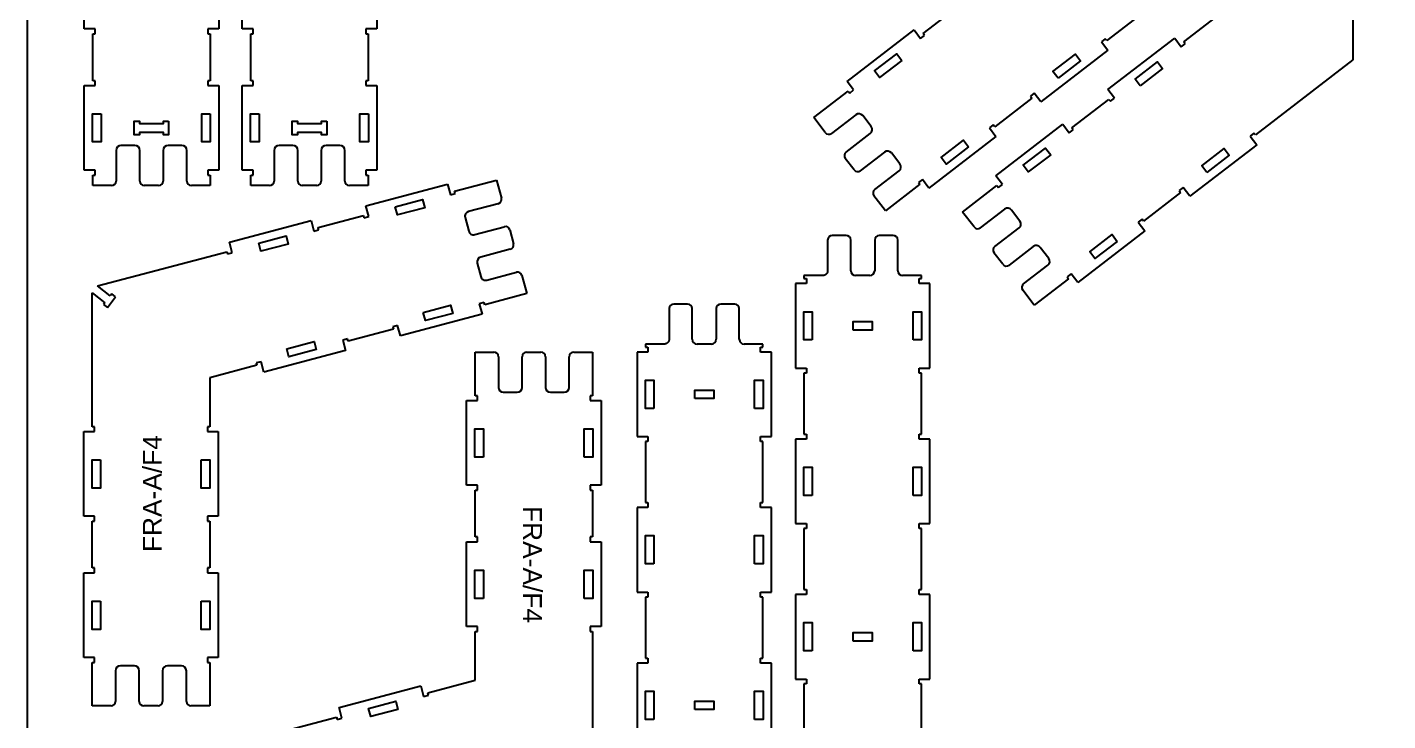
# Model space of a CAD drawing. Header units: millimetres. Extents: x -574 to 646, y -196 to 414.
# Drawn here: x -574.4 to -285.4, y 51.1 to 198.4 of the extents above; entities that cross this region are included whole.
import ezdxf

# ---------------------------------------------------------------- set-up
doc = ezdxf.new("R2010")
doc.units = ezdxf.units.MM
doc.header["$MEASUREMENT"] = 0
for name, color, linetype, true_color in [('0_SHEET_BIRCHPLY_2440X1220', 1, 'Continuous', 0xff0000), ('1_ANYTOOL_1MMDEEP_INSIDE', 2, 'Continuous', 0xffff00), ('3_ANYTOOL_CUTTHROUGH_INSID', 4, 'Continuous', 0x00ffff), ('6_ANYTOOL_CUTTHROUGH_OUTSI', 5, 'Continuous', 0x0000ff)]:
    doc.layers.add(name, color=color, linetype=linetype, true_color=true_color)

msp = doc.modelspace()

# ---------------------------------------------------------------- linework, layer by layer
at = {"layer": '0_SHEET_BIRCHPLY_2440X1220'}
msp.add_lwpolyline([(-574.38, 413.84), (-574.38, -196.16), (645.62, -196.16), (645.62, 413.84), (-574.38, 413.84)], dxfattribs=at)
at = {"layer": '3_ANYTOOL_CUTTHROUGH_INSID'}
for points in [[(-388.61, 191.35), (-393.37, 187.69), (-394.46, 189.12), (-389.71, 192.77), (-388.61, 191.35)], [(-355.44, 187.59), (-356.54, 189.02), (-351.78, 192.68), (-350.69, 191.25), (-355.44, 187.59)], [(-338, 185.94), (-339.1, 187.37), (-334.34, 191.03), (-333.25, 189.6), (-338, 185.94)], [(-558.7, 180.02), (-558.7, 174.02), (-560.5, 174.02), (-560.5, 180.02), (-558.7, 180.02)], [(-535.5, 180.02), (-535.5, 174.02), (-537.3, 174.02), (-537.3, 180.02), (-535.5, 180.02)], [(-525.13, 180.02), (-525.13, 174.02), (-526.93, 174.02), (-526.93, 180.02), (-525.13, 180.02)], [(-501.93, 180.02), (-501.93, 174.02), (-503.73, 174.02), (-503.73, 180.02), (-501.93, 180.02)], [(-544.35, 178.47), (-544.35, 175.57), (-545.45, 175.57), (-545.45, 176.07), (-550.55, 176.07), (-550.55, 175.57), (-551.65, 175.57), (-551.65, 178.47), (-550.55, 178.47), (-550.55, 177.97), (-545.45, 177.97), (-545.45, 178.47), (-544.35, 178.47)], [(-510.78, 178.47), (-510.78, 175.57), (-511.88, 175.57), (-511.88, 176.07), (-516.98, 176.07), (-516.98, 175.57), (-518.08, 175.57), (-518.08, 178.47), (-516.98, 178.47), (-516.98, 177.97), (-511.88, 177.97), (-511.88, 178.47), (-510.78, 178.47)], [(-374.47, 172.96), (-379.22, 169.3), (-380.32, 170.73), (-375.56, 174.39), (-374.47, 172.96)], [(-357.02, 171.31), (-361.78, 167.65), (-362.88, 169.08), (-358.12, 172.74), (-357.02, 171.31)], [(-323.86, 167.55), (-324.95, 168.98), (-320.2, 172.64), (-319.1, 171.21), (-323.86, 167.55)], [(-496.22, 160.26), (-490.42, 161.79), (-489.96, 160.05), (-495.76, 158.52), (-496.22, 160.26)], [(-525.22, 152.56), (-519.42, 154.1), (-518.95, 152.36), (-524.75, 150.82), (-525.22, 152.56)], [(-342.88, 152.92), (-347.63, 149.26), (-348.73, 150.69), (-343.98, 154.35), (-342.88, 152.92)], [(-490.27, 137.83), (-484.47, 139.37), (-484.01, 137.63), (-489.81, 136.09), (-490.27, 137.83)], [(-407.65, 131.99), (-409.45, 131.99), (-409.45, 137.99), (-407.65, 137.99), (-407.65, 131.99)], [(-398.95, 134.09), (-398.95, 135.89), (-394.95, 135.89), (-394.95, 134.09), (-398.95, 134.09)], [(-386.25, 131.99), (-386.25, 137.99), (-384.45, 137.99), (-384.45, 131.99), (-386.25, 131.99)], [(-519.26, 130.14), (-513.47, 131.68), (-513, 129.94), (-518.8, 128.4), (-519.26, 130.14)], [(-441.3, 117.44), (-443.1, 117.44), (-443.1, 123.44), (-441.3, 123.44), (-441.3, 117.44)], [(-419.9, 117.44), (-419.9, 123.44), (-418.1, 123.44), (-418.1, 117.44), (-419.9, 117.44)], [(-432.6, 119.54), (-432.6, 121.34), (-428.6, 121.34), (-428.6, 119.54), (-432.6, 119.54)], [(-477.49, 107.13), (-479.29, 107.13), (-479.29, 113.13), (-477.49, 113.13), (-477.49, 107.13)], [(-456.09, 107.13), (-456.09, 113.13), (-454.29, 113.13), (-454.29, 107.13), (-456.09, 107.13)], [(-558.81, 106.55), (-558.81, 100.55), (-560.61, 100.55), (-560.61, 106.55), (-558.81, 106.55)], [(-537.41, 106.55), (-535.61, 106.55), (-535.61, 100.55), (-537.41, 100.55), (-537.41, 106.55)], [(-407.65, 98.98), (-409.45, 98.98), (-409.45, 104.98), (-407.65, 104.98), (-407.65, 98.98)], [(-386.25, 98.98), (-386.25, 104.98), (-384.45, 104.98), (-384.45, 98.98), (-386.25, 98.98)], [(-441.3, 84.44), (-443.1, 84.44), (-443.1, 90.44), (-441.3, 90.44), (-441.3, 84.44)], [(-419.9, 84.44), (-419.9, 90.44), (-418.1, 90.44), (-418.1, 84.44), (-419.9, 84.44)], [(-477.49, 77.13), (-479.29, 77.13), (-479.29, 83.13), (-477.49, 83.13), (-477.49, 77.13)], [(-456.09, 77.13), (-456.09, 83.13), (-454.29, 83.13), (-454.29, 77.13), (-456.09, 77.13)], [(-558.81, 76.55), (-558.81, 70.55), (-560.61, 70.55), (-560.61, 76.55), (-558.81, 76.55)], [(-537.41, 76.55), (-535.61, 76.55), (-535.61, 70.55), (-537.41, 70.55), (-537.41, 76.55)], [(-407.65, 65.97), (-409.45, 65.97), (-409.45, 71.97), (-407.65, 71.97), (-407.65, 65.97)], [(-398.95, 68.07), (-398.95, 69.87), (-394.95, 69.87), (-394.95, 68.07), (-398.95, 68.07)], [(-386.25, 65.97), (-386.25, 71.97), (-384.45, 71.97), (-384.45, 65.97), (-386.25, 65.97)], [(-495.64, 53.55), (-501.43, 52.01), (-501.9, 53.75), (-496.1, 55.29), (-495.64, 53.55)], [(-441.3, 51.43), (-443.1, 51.43), (-443.1, 57.43), (-441.3, 57.43), (-441.3, 51.43)], [(-432.6, 53.53), (-432.6, 55.33), (-428.6, 55.33), (-428.6, 53.53), (-432.6, 53.53)], [(-419.9, 51.43), (-419.9, 57.43), (-418.1, 57.43), (-418.1, 51.43), (-419.9, 51.43)]]:
    msp.add_lwpolyline(points, dxfattribs=at)
at = {"layer": '6_ANYTOOL_CUTTHROUGH_OUTSI'}
for p, q in [((-292.85, 217.56), (-292.85, 191.44)), ((-562.27, 198.04), (-562.27, 215.99)), ((-533.72, 215.99), (-533.72, 198.04)), ((-528.71, 198.04), (-528.71, 215.99)), ((-500.16, 215.99), (-500.16, 198.04)), ((-324.43, 211.48), (-345.13, 195.55)), ((-384.13, 197.04), (-376.24, 203.1)), ((-328.76, 195.29), (-319.25, 202.6)), ((-559.97, 198.04), (-562.27, 198.04)), ((-560.47, 187.04), (-560.47, 196.99)), ((-560.47, 196.99), (-559.97, 196.99)), ((-559.97, 196.99), (-559.97, 198.04)), ((-533.72, 198.04), (-536.02, 198.04)), ((-536.02, 198.04), (-536.02, 196.99)), ((-536.02, 196.99), (-535.52, 196.99)), ((-535.52, 196.99), (-535.52, 187.04)), ((-526.41, 198.04), (-528.71, 198.04)), ((-526.91, 187.04), (-526.91, 196.99)), ((-526.91, 196.99), (-526.41, 196.99)), ((-526.41, 196.99), (-526.41, 198.04)), ((-500.16, 198.04), (-502.46, 198.04)), ((-502.46, 198.04), (-502.46, 196.99)), ((-502.46, 196.99), (-501.96, 196.99)), ((-501.96, 196.99), (-501.96, 187.04)), ((-400.28, 186.88), (-386.05, 197.82)), ((-386.05, 197.82), (-384.65, 196)), ((-384.65, 196), (-383.82, 196.64)), ((-383.82, 196.64), (-384.13, 197.04)), ((-345.44, 195.95), (-346.27, 195.31)), ((-346.27, 195.31), (-344.87, 193.49)), ((-345.13, 195.55), (-345.44, 195.95)), ((-344.92, 185.13), (-330.69, 196.08)), ((-330.69, 196.08), (-329.29, 194.25)), ((-329.29, 194.25), (-328.45, 194.89)), ((-328.45, 194.89), (-328.76, 195.29)), ((-344.87, 193.49), (-359.1, 182.54)), ((-292.85, 191.44), (-313.55, 175.51)), ((-562.27, 168.04), (-562.27, 185.99)), ((-562.27, 185.99), (-559.97, 185.99)), ((-559.97, 187.04), (-560.47, 187.04)), ((-559.97, 185.99), (-559.97, 187.04)), ((-535.52, 187.04), (-536.02, 187.04)), ((-536.02, 187.04), (-536.02, 185.99)), ((-536.02, 185.99), (-533.72, 185.99)), ((-533.72, 185.99), (-533.72, 168.04)), ((-528.71, 168.04), (-528.71, 185.99)), ((-528.71, 185.99), (-526.41, 185.99)), ((-526.41, 187.04), (-526.91, 187.04)), ((-526.41, 185.99), (-526.41, 187.04)), ((-501.96, 187.04), (-502.46, 187.04)), ((-502.46, 187.04), (-502.46, 185.99)), ((-502.46, 185.99), (-500.16, 185.99)), ((-500.16, 185.99), (-500.16, 168.04)), ((-398.88, 185.06), (-400.28, 186.88)), ((-399.71, 184.42), (-398.88, 185.06)), ((-343.51, 183.31), (-344.92, 185.13)), ((-407.33, 179.19), (-400.02, 184.81)), ((-400.02, 184.81), (-399.71, 184.42)), ((-361.03, 183.33), (-368.91, 177.26)), ((-360.5, 184.36), (-361.33, 183.72)), ((-361.33, 183.72), (-361.03, 183.33)), ((-359.1, 182.54), (-360.5, 184.36)), ((-352.54, 177), (-344.65, 183.07)), ((-344.65, 183.07), (-344.35, 182.67)), ((-344.35, 182.67), (-343.51, 183.31)), ((-404.89, 176.02), (-407.33, 179.19)), ((-398.41, 179.81), (-403.56, 175.84)), ((-395.13, 177.28), (-396.93, 179.62)), ((-369.22, 177.66), (-370.05, 177.02)), ((-370.05, 177.02), (-368.65, 175.19)), ((-368.91, 177.26), (-369.22, 177.66)), ((-368.7, 166.84), (-354.47, 177.79)), ((-354.47, 177.79), (-353.07, 175.96)), ((-353.07, 175.96), (-352.23, 176.6)), ((-352.23, 176.6), (-352.54, 177)), ((-400.48, 171.84), (-395.33, 175.8)), ((-368.65, 175.19), (-382.88, 164.25)), ((-313.28, 173.45), (-327.51, 162.5)), ((-313.85, 175.91), (-314.68, 175.27)), ((-314.68, 175.27), (-313.28, 173.45)), ((-313.55, 175.51), (-313.85, 175.91)), ((-555.52, 172.22), (-555.52, 165.72)), ((-551.52, 173.27), (-554.47, 173.27)), ((-550.47, 165.72), (-550.47, 172.22)), ((-545.52, 172.22), (-545.52, 165.72)), ((-541.52, 173.27), (-544.47, 173.27)), ((-540.47, 165.72), (-540.47, 172.22)), ((-521.96, 172.22), (-521.96, 165.72)), ((-517.96, 173.27), (-520.91, 173.27)), ((-516.91, 165.72), (-516.91, 172.22)), ((-511.96, 172.22), (-511.96, 165.72)), ((-507.96, 173.27), (-510.91, 173.27)), ((-506.91, 165.72), (-506.91, 172.22)), ((-398.79, 168.09), (-400.65, 170.51)), ((-392.31, 171.88), (-397.46, 167.92)), ((-389.04, 169.35), (-390.84, 171.69)), ((-559.97, 168.04), (-562.27, 168.04)), ((-559.97, 166.99), (-559.97, 168.04)), ((-533.72, 168.04), (-536.02, 168.04)), ((-536.02, 168.04), (-536.02, 166.99)), ((-526.41, 168.04), (-528.71, 168.04)), ((-526.41, 166.99), (-526.41, 168.04)), ((-500.16, 168.04), (-502.46, 168.04)), ((-502.46, 168.04), (-502.46, 166.99)), ((-394.38, 163.91), (-389.23, 167.88)), ((-560.47, 164.77), (-560.47, 166.99)), ((-560.47, 166.99), (-559.97, 166.99)), ((-556.47, 164.77), (-560.47, 164.77)), ((-546.47, 164.77), (-549.52, 164.77)), ((-535.52, 164.77), (-539.52, 164.77)), ((-536.02, 166.99), (-535.52, 166.99)), ((-535.52, 166.99), (-535.52, 164.77)), ((-526.91, 164.77), (-526.91, 166.99)), ((-526.91, 166.99), (-526.41, 166.99)), ((-522.91, 164.77), (-526.91, 164.77)), ((-512.91, 164.77), (-515.96, 164.77)), ((-501.96, 164.77), (-505.96, 164.77)), ((-502.46, 166.99), (-501.96, 166.99)), ((-502.45, 160.44), (-485.1, 165.04)), ((-501.96, 166.99), (-501.96, 164.77)), ((-485.1, 165.04), (-484.51, 162.82)), ((-483.62, 163.57), (-474.71, 165.94)), ((-474.71, 165.94), (-473.68, 162.07)), ((-384.8, 165.04), (-392.12, 159.41)), ((-384.28, 166.07), (-385.11, 165.43)), ((-385.11, 165.43), (-384.8, 165.04)), ((-382.88, 164.25), (-384.28, 166.07)), ((-375.74, 159.15), (-368.43, 164.77)), ((-367.29, 165.02), (-368.7, 166.84)), ((-368.43, 164.77), (-368.13, 164.38)), ((-368.13, 164.38), (-367.29, 165.02)), ((-484.51, 162.82), (-483.5, 163.09)), ((-483.5, 163.09), (-483.62, 163.57)), ((-392.12, 159.41), (-394.56, 162.58)), ((-329.44, 163.29), (-337.33, 157.22)), ((-328.91, 164.33), (-329.74, 163.69)), ((-329.74, 163.69), (-329.44, 163.29)), ((-327.51, 162.5), (-328.91, 164.33)), ((-501.86, 158.22), (-502.45, 160.44)), ((-474.36, 160.91), (-480.64, 159.24)), ((-373.3, 155.98), (-375.74, 159.15)), ((-366.82, 159.77), (-371.97, 155.8)), ((-363.55, 157.24), (-365.35, 159.58)), ((-531.45, 152.74), (-514.1, 157.35)), ((-514.1, 157.35), (-513.51, 155.12)), ((-512.62, 155.88), (-503, 158.43)), ((-503, 158.43), (-502.87, 157.95)), ((-502.87, 157.95), (-501.86, 158.22)), ((-481.38, 157.96), (-480.63, 155.11)), ((-337.63, 157.62), (-338.46, 156.98)), ((-338.46, 156.98), (-337.06, 155.16)), ((-337.33, 157.22), (-337.63, 157.62)), ((-513.51, 155.12), (-512.49, 155.39)), ((-512.49, 155.39), (-512.62, 155.88)), ((-479.34, 154.36), (-473.06, 156.03)), ((-471.9, 155.35), (-471.12, 152.41)), ((-404.4, 153.19), (-404.4, 146.69)), ((-400.47, 154.17), (-403.42, 154.17)), ((-399.5, 146.69), (-399.5, 153.19)), ((-394.4, 153.19), (-394.4, 146.69)), ((-390.47, 154.17), (-393.42, 154.17)), ((-389.5, 146.69), (-389.5, 153.19)), ((-368.89, 151.8), (-363.74, 155.77)), ((-337.06, 155.16), (-351.29, 144.21)), ((-559.45, 143.45), (-532, 150.73)), ((-532, 150.73), (-531.87, 150.25)), ((-531.87, 150.25), (-530.86, 150.52)), ((-530.86, 150.52), (-531.45, 152.74)), ((-471.79, 151.24), (-478.07, 149.58)), ((-367.21, 148.05), (-369.07, 150.47)), ((-360.72, 151.84), (-365.87, 147.88)), ((-357.45, 149.31), (-359.25, 151.65)), ((-478.82, 148.29), (-478.06, 145.44)), ((-362.8, 143.88), (-357.64, 147.84)), ((-476.78, 144.7), (-470.5, 146.36)), ((-469.33, 145.69), (-468.31, 141.82)), ((-405.42, 145.67), (-409.42, 145.67)), ((-409.42, 145.67), (-409.42, 145.02)), ((-409.42, 145.02), (-408.92, 145.02)), ((-408.92, 145.02), (-408.92, 143.97)), ((-405.4, 145.67), (-405.42, 145.67)), ((-405.38, 145.67), (-405.4, 145.67)), ((-405.35, 145.67), (-405.38, 145.67)), ((-405.33, 145.67), (-405.35, 145.67)), ((-405.31, 145.67), (-405.33, 145.67)), ((-405.28, 145.68), (-405.31, 145.67)), ((-405.26, 145.68), (-405.28, 145.68)), ((-405.24, 145.68), (-405.26, 145.68)), ((-405.21, 145.69), (-405.24, 145.68)), ((-405.19, 145.69), (-405.21, 145.69)), ((-405.16, 145.7), (-405.19, 145.69)), ((-405.14, 145.71), (-405.16, 145.7)), ((-405.12, 145.71), (-405.14, 145.71)), ((-405.09, 145.72), (-405.12, 145.71)), ((-405.07, 145.73), (-405.09, 145.72)), ((-405.04, 145.74), (-405.07, 145.73)), ((-405.02, 145.75), (-405.04, 145.74)), ((-405, 145.76), (-405.02, 145.75)), ((-404.97, 145.77), (-405, 145.76)), ((-404.95, 145.78), (-404.97, 145.77)), ((-404.93, 145.79), (-404.95, 145.78)), ((-404.91, 145.81), (-404.93, 145.79)), ((-404.88, 145.82), (-404.91, 145.81)), ((-404.86, 145.83), (-404.88, 145.82)), ((-404.84, 145.85), (-404.86, 145.83)), ((-404.82, 145.86), (-404.84, 145.85)), ((-404.8, 145.88), (-404.82, 145.86)), ((-404.78, 145.9), (-404.8, 145.88)), ((-404.76, 145.91), (-404.78, 145.9)), ((-404.74, 145.93), (-404.76, 145.91)), ((-404.72, 145.95), (-404.74, 145.93)), ((-404.7, 145.97), (-404.72, 145.95)), ((-404.68, 145.99), (-404.7, 145.97)), ((-404.66, 146.01), (-404.68, 145.99)), ((-404.64, 146.03), (-404.66, 146.01)), ((-404.63, 146.05), (-404.64, 146.03)), ((-404.61, 146.07), (-404.63, 146.05)), ((-404.59, 146.09), (-404.61, 146.07)), ((-404.58, 146.11), (-404.59, 146.09)), ((-404.56, 146.13), (-404.58, 146.11)), ((-404.55, 146.15), (-404.56, 146.13)), ((-404.54, 146.18), (-404.55, 146.15)), ((-404.52, 146.2), (-404.54, 146.18)), ((-404.51, 146.22), (-404.52, 146.2)), ((-404.5, 146.24), (-404.51, 146.22)), ((-404.49, 146.27), (-404.5, 146.24)), ((-404.48, 146.29), (-404.49, 146.27)), ((-404.47, 146.31), (-404.48, 146.29)), ((-404.46, 146.34), (-404.47, 146.31)), ((-404.45, 146.36), (-404.46, 146.34)), ((-404.44, 146.39), (-404.45, 146.36)), ((-404.43, 146.43), (-404.44, 146.41)), ((-404.44, 146.41), (-404.44, 146.39)), ((-404.42, 146.46), (-404.43, 146.43)), ((-404.41, 146.51), (-404.42, 146.48)), ((-404.42, 146.48), (-404.42, 146.46)), ((-404.4, 146.58), (-404.41, 146.55)), ((-404.41, 146.55), (-404.41, 146.53)), ((-404.41, 146.53), (-404.41, 146.51)), ((-404.4, 146.69), (-404.4, 146.67)), ((-404.4, 146.67), (-404.4, 146.65)), ((-404.4, 146.65), (-404.4, 146.62)), ((-404.4, 146.62), (-404.4, 146.6)), ((-404.4, 146.6), (-404.4, 146.58)), ((-395.42, 145.67), (-398.47, 145.67)), ((-384.47, 145.67), (-388.47, 145.67)), ((-384.97, 143.97), (-384.97, 145.02)), ((-384.97, 145.02), (-384.47, 145.02)), ((-384.47, 145.02), (-384.47, 145.67)), ((-353.22, 145), (-360.53, 139.37)), ((-352.69, 146.03), (-353.52, 145.39)), ((-353.52, 145.39), (-353.22, 145)), ((-351.29, 144.21), (-352.69, 146.03)), ((-560.58, 113.58), (-560.58, 141.98)), ((-560.58, 141.98), (-557.87, 139.89)), ((-556.74, 141.36), (-559.45, 143.45)), ((-556.43, 141.76), (-556.74, 141.36)), ((-555.6, 141.12), (-556.43, 141.76)), ((-468.31, 141.82), (-477.22, 139.46)), ((-408.92, 143.97), (-411.22, 143.97)), ((-411.22, 143.97), (-411.22, 126.02)), ((-382.67, 143.97), (-384.97, 143.97)), ((-382.67, 126.02), (-382.67, 143.97)), ((-360.53, 139.37), (-362.97, 142.54)), ((-557.87, 139.89), (-558.17, 139.5)), ((-558.17, 139.5), (-557.34, 138.86)), ((-557.34, 138.86), (-555.6, 141.12)), ((-477.35, 139.94), (-478.37, 139.67)), ((-478.37, 139.67), (-477.78, 137.45)), ((-477.22, 139.46), (-477.35, 139.94)), ((-434.13, 139.62), (-437.08, 139.62)), ((-424.13, 139.62), (-427.08, 139.62)), ((-477.78, 137.45), (-495.13, 132.84)), ((-438.05, 138.64), (-438.05, 132.14)), ((-433.15, 132.14), (-433.15, 138.64)), ((-428.05, 138.64), (-428.05, 132.14)), ((-423.15, 132.14), (-423.15, 138.64)), ((-496.6, 134.31), (-506.22, 131.76)), ((-495.72, 135.07), (-496.73, 134.8)), ((-496.73, 134.8), (-496.6, 134.31)), ((-495.13, 132.84), (-495.72, 135.07)), ((-506.35, 132.25), (-507.36, 131.98)), ((-507.36, 131.98), (-506.77, 129.75)), ((-506.22, 131.76), (-506.35, 132.25)), ((-439.08, 131.12), (-443.08, 131.12)), ((-443.08, 131.12), (-443.08, 130.47)), ((-443.08, 130.47), (-442.58, 130.47)), ((-442.58, 130.47), (-442.58, 129.42)), ((-439.06, 131.12), (-439.08, 131.12)), ((-439.03, 131.12), (-439.06, 131.12)), ((-439.01, 131.12), (-439.03, 131.12)), ((-438.99, 131.12), (-439.01, 131.12)), ((-438.96, 131.13), (-438.99, 131.12)), ((-438.94, 131.13), (-438.96, 131.13)), ((-438.92, 131.13), (-438.94, 131.13)), ((-438.89, 131.14), (-438.92, 131.13)), ((-438.87, 131.14), (-438.89, 131.14)), ((-438.84, 131.15), (-438.87, 131.14)), ((-438.82, 131.15), (-438.84, 131.15)), ((-438.8, 131.16), (-438.82, 131.15)), ((-438.77, 131.17), (-438.8, 131.16)), ((-438.75, 131.17), (-438.77, 131.17)), ((-438.73, 131.18), (-438.75, 131.17)), ((-438.7, 131.19), (-438.73, 131.18)), ((-438.68, 131.2), (-438.7, 131.19)), ((-438.65, 131.21), (-438.68, 131.2)), ((-438.63, 131.22), (-438.65, 131.21)), ((-438.61, 131.23), (-438.63, 131.22)), ((-438.59, 131.25), (-438.61, 131.23)), ((-438.56, 131.26), (-438.59, 131.25)), ((-438.54, 131.27), (-438.56, 131.26)), ((-438.52, 131.29), (-438.54, 131.27)), ((-438.5, 131.3), (-438.52, 131.29)), ((-438.47, 131.32), (-438.5, 131.3)), ((-438.45, 131.33), (-438.47, 131.32)), ((-438.43, 131.35), (-438.45, 131.33)), ((-438.41, 131.37), (-438.43, 131.35)), ((-438.39, 131.38), (-438.41, 131.37)), ((-438.37, 131.4), (-438.39, 131.38)), ((-438.35, 131.42), (-438.37, 131.4)), ((-438.34, 131.44), (-438.35, 131.42)), ((-438.32, 131.46), (-438.34, 131.44)), ((-438.3, 131.48), (-438.32, 131.46)), ((-438.28, 131.5), (-438.3, 131.48)), ((-438.27, 131.52), (-438.28, 131.5)), ((-438.25, 131.54), (-438.27, 131.52)), ((-438.24, 131.56), (-438.25, 131.54)), ((-438.22, 131.58), (-438.24, 131.56)), ((-438.21, 131.61), (-438.22, 131.58)), ((-438.19, 131.63), (-438.21, 131.61)), ((-438.18, 131.65), (-438.19, 131.63)), ((-438.17, 131.67), (-438.18, 131.65)), ((-438.16, 131.7), (-438.17, 131.67)), ((-438.15, 131.72), (-438.16, 131.7)), ((-438.14, 131.74), (-438.15, 131.72)), ((-438.13, 131.77), (-438.14, 131.74)), ((-438.12, 131.79), (-438.13, 131.77)), ((-438.11, 131.82), (-438.12, 131.79)), ((-438.1, 131.84), (-438.11, 131.82)), ((-438.09, 131.86), (-438.1, 131.84)), ((-438.08, 131.91), (-438.09, 131.89)), ((-438.09, 131.89), (-438.09, 131.86)), ((-438.07, 131.96), (-438.08, 131.93)), ((-438.08, 131.93), (-438.08, 131.91)), ((-438.06, 132.01), (-438.07, 131.98)), ((-438.07, 131.98), (-438.07, 131.96)), ((-438.05, 132.12), (-438.06, 132.1)), ((-438.06, 132.1), (-438.06, 132.08)), ((-438.06, 132.08), (-438.06, 132.05)), ((-438.06, 132.05), (-438.06, 132.03)), ((-438.06, 132.03), (-438.06, 132.01)), ((-438.05, 132.14), (-438.05, 132.12)), ((-429.08, 131.12), (-432.13, 131.12)), ((-418.13, 131.12), (-422.13, 131.12)), ((-418.63, 129.42), (-418.63, 130.47)), ((-418.63, 130.47), (-418.13, 130.47)), ((-418.13, 130.47), (-418.13, 131.12)), ((-524.71, 127.37), (-525.73, 127.1)), ((-524.12, 125.15), (-524.71, 127.37)), ((-506.77, 129.75), (-524.12, 125.15)), ((-479.27, 120.16), (-479.27, 129.38)), ((-479.27, 129.38), (-475.27, 129.38)), ((-474.32, 128.43), (-474.32, 121.93)), ((-469.27, 121.93), (-469.27, 128.43)), ((-468.32, 129.38), (-465.27, 129.38)), ((-464.32, 128.43), (-464.32, 121.93)), ((-459.27, 121.93), (-459.27, 128.43)), ((-458.32, 129.38), (-454.32, 129.38)), ((-454.32, 129.38), (-454.32, 120.16)), ((-442.58, 129.42), (-444.88, 129.42)), ((-444.88, 129.42), (-444.88, 111.47)), ((-416.33, 129.42), (-418.63, 129.42)), ((-416.33, 111.47), (-416.33, 129.42)), ((-525.6, 126.62), (-535.63, 123.96)), ((-525.73, 127.1), (-525.6, 126.62)), ((-411.22, 126.02), (-408.92, 126.02)), ((-408.92, 124.97), (-409.42, 124.97)), ((-409.42, 124.97), (-409.42, 112.01)), ((-408.92, 126.02), (-408.92, 124.97)), ((-384.97, 124.97), (-384.97, 126.02)), ((-384.97, 126.02), (-382.67, 126.02)), ((-384.47, 124.97), (-384.97, 124.97)), ((-384.47, 112.01), (-384.47, 124.97)), ((-535.63, 123.96), (-535.63, 113.58)), ((-481.07, 101.16), (-481.07, 119.11)), ((-481.07, 119.11), (-478.77, 119.11)), ((-478.77, 120.16), (-479.27, 120.16)), ((-478.77, 119.11), (-478.77, 120.16)), ((-473.27, 120.88), (-470.32, 120.88)), ((-463.27, 120.88), (-460.32, 120.88)), ((-454.32, 120.16), (-454.82, 120.16)), ((-454.82, 120.16), (-454.82, 119.11)), ((-454.82, 119.11), (-452.52, 119.11)), ((-452.52, 119.11), (-452.52, 101.16)), ((-560.08, 113.58), (-560.58, 113.58)), ((-560.08, 112.53), (-560.08, 113.58)), ((-535.63, 113.58), (-536.13, 113.58)), ((-536.13, 113.58), (-536.13, 112.53)), ((-562.38, 94.58), (-562.38, 112.53)), ((-562.38, 112.53), (-560.08, 112.53)), ((-536.13, 112.53), (-533.83, 112.53)), ((-533.83, 112.53), (-533.83, 94.58)), ((-444.88, 111.47), (-442.58, 111.47)), ((-442.58, 110.42), (-443.08, 110.42)), ((-443.08, 110.42), (-443.08, 97.46)), ((-442.58, 111.47), (-442.58, 110.42)), ((-418.63, 110.42), (-418.63, 111.47)), ((-418.63, 111.47), (-416.33, 111.47)), ((-418.13, 110.42), (-418.63, 110.42)), ((-418.13, 97.46), (-418.13, 110.42)), ((-408.92, 110.96), (-411.22, 110.96)), ((-411.22, 110.96), (-411.22, 93.01)), ((-409.42, 112.01), (-408.92, 112.01)), ((-408.92, 112.01), (-408.92, 110.96)), ((-384.97, 110.96), (-384.97, 112.01)), ((-384.97, 112.01), (-384.47, 112.01)), ((-382.67, 110.96), (-384.97, 110.96)), ((-382.67, 93.01), (-382.67, 110.96)), ((-478.77, 101.16), (-481.07, 101.16)), ((-478.77, 100.11), (-478.77, 101.16)), ((-452.52, 101.16), (-454.82, 101.16)), ((-454.82, 101.16), (-454.82, 100.11)), ((-479.27, 90.16), (-479.27, 100.11)), ((-479.27, 100.11), (-478.77, 100.11)), ((-454.82, 100.11), (-454.32, 100.11)), ((-454.32, 100.11), (-454.32, 90.16)), ((-442.58, 96.41), (-444.88, 96.41)), ((-444.88, 96.41), (-444.88, 78.46)), ((-443.08, 97.46), (-442.58, 97.46)), ((-442.58, 97.46), (-442.58, 96.41)), ((-418.63, 96.41), (-418.63, 97.46)), ((-418.63, 97.46), (-418.13, 97.46)), ((-416.33, 96.41), (-418.63, 96.41)), ((-416.33, 78.46), (-416.33, 96.41)), ((-560.08, 94.58), (-562.38, 94.58)), ((-560.58, 83.58), (-560.58, 93.53)), ((-560.58, 93.53), (-560.08, 93.53)), ((-560.08, 93.53), (-560.08, 94.58)), ((-533.83, 94.58), (-536.13, 94.58)), ((-536.13, 94.58), (-536.13, 93.53)), ((-536.13, 93.53), (-535.63, 93.53)), ((-535.63, 93.53), (-535.63, 83.58)), ((-411.22, 93.01), (-408.92, 93.01)), ((-408.92, 93.01), (-408.92, 91.96)), ((-384.97, 91.96), (-384.97, 93.01)), ((-384.97, 93.01), (-382.67, 93.01)), ((-478.77, 90.16), (-479.27, 90.16)), ((-478.77, 89.11), (-478.77, 90.16)), ((-454.32, 90.16), (-454.82, 90.16)), ((-454.82, 90.16), (-454.82, 89.11)), ((-408.92, 91.96), (-409.42, 91.96)), ((-409.42, 91.96), (-409.42, 79)), ((-384.47, 91.96), (-384.97, 91.96)), ((-384.47, 79), (-384.47, 91.96)), ((-481.07, 71.16), (-481.07, 89.11)), ((-481.07, 89.11), (-478.77, 89.11)), ((-454.82, 89.11), (-452.52, 89.11)), ((-452.52, 89.11), (-452.52, 71.16)), ((-562.38, 64.58), (-562.38, 82.53)), ((-562.38, 82.53), (-560.08, 82.53)), ((-560.08, 83.58), (-560.58, 83.58)), ((-560.08, 82.53), (-560.08, 83.58)), ((-535.63, 83.58), (-536.13, 83.58)), ((-536.13, 83.58), (-536.13, 82.53)), ((-536.13, 82.53), (-533.83, 82.53)), ((-533.83, 82.53), (-533.83, 64.58)), ((-444.88, 78.46), (-442.58, 78.46)), ((-442.58, 78.46), (-442.58, 77.41)), ((-418.63, 77.41), (-418.63, 78.46)), ((-418.63, 78.46), (-416.33, 78.46)), ((-409.42, 79), (-408.92, 79)), ((-408.92, 79), (-408.92, 77.95)), ((-384.97, 77.95), (-384.97, 79)), ((-384.97, 79), (-384.47, 79)), ((-442.58, 77.41), (-443.08, 77.41)), ((-443.08, 77.41), (-443.08, 64.45)), ((-418.13, 77.41), (-418.63, 77.41)), ((-418.13, 64.45), (-418.13, 77.41)), ((-408.92, 77.95), (-411.22, 77.95)), ((-411.22, 77.95), (-411.22, 60)), ((-382.67, 77.95), (-384.97, 77.95)), ((-382.67, 60), (-382.67, 77.95)), ((-478.77, 71.16), (-481.07, 71.16)), ((-479.27, 59.73), (-479.27, 70.11)), ((-479.27, 70.11), (-478.77, 70.11)), ((-478.77, 70.11), (-478.77, 71.16)), ((-452.52, 71.16), (-454.82, 71.16)), ((-454.82, 71.16), (-454.82, 70.11)), ((-454.82, 70.11), (-454.32, 70.11)), ((-454.32, 70.11), (-454.32, 41.71)), ((-560.08, 64.58), (-562.38, 64.58)), ((-560.08, 63.53), (-560.08, 64.58)), ((-533.83, 64.58), (-536.13, 64.58)), ((-536.13, 64.58), (-536.13, 63.53)), ((-443.08, 64.45), (-442.58, 64.45)), ((-442.58, 64.45), (-442.58, 63.4)), ((-418.63, 63.4), (-418.63, 64.45)), ((-418.63, 64.45), (-418.13, 64.45)), ((-560.58, 54.3), (-560.58, 63.53)), ((-560.58, 63.53), (-560.08, 63.53)), ((-555.63, 61.75), (-555.63, 55.25)), ((-551.63, 62.8), (-554.58, 62.8)), ((-550.58, 55.25), (-550.58, 61.75)), ((-545.63, 61.75), (-545.63, 55.25)), ((-541.63, 62.8), (-544.58, 62.8)), ((-540.58, 55.25), (-540.58, 61.75)), ((-536.13, 63.53), (-535.63, 63.53)), ((-535.63, 63.53), (-535.63, 54.3)), ((-442.58, 63.4), (-444.88, 63.4)), ((-444.88, 63.4), (-444.88, 45.45)), ((-416.33, 63.4), (-418.63, 63.4)), ((-416.33, 45.45), (-416.33, 63.4)), ((-508.13, 53.94), (-490.78, 58.54)), ((-490.78, 58.54), (-490.19, 56.32)), ((-489.3, 57.07), (-479.27, 59.73)), ((-411.22, 60), (-408.92, 60)), ((-408.92, 58.95), (-409.42, 58.95)), ((-409.42, 58.95), (-409.42, 49)), ((-408.92, 60), (-408.92, 58.95)), ((-384.97, 58.95), (-384.97, 60)), ((-384.97, 60), (-382.67, 60)), ((-384.47, 58.95), (-384.97, 58.95)), ((-384.47, 49), (-384.47, 58.95)), ((-490.19, 56.32), (-489.17, 56.59)), ((-489.17, 56.59), (-489.3, 57.07)), ((-556.58, 54.3), (-560.58, 54.3)), ((-546.58, 54.3), (-549.63, 54.3)), ((-535.63, 54.3), (-539.63, 54.3)), ((-507.54, 51.71), (-508.13, 53.94)), ((-518.3, 49.37), (-508.68, 51.93)), ((-508.68, 51.93), (-508.55, 51.44)), ((-508.55, 51.44), (-507.54, 51.71))]:
    msp.add_line(p, q, dxfattribs=at)
for centre, radius, start, end in [((-397.77, 178.97), 1.05, 37.5687, 127.5687), ((-395.97, 176.64), 1.05, 307.5687, 37.5687), ((-404.14, 176.6), 0.95, 217.5687, 307.5687), ((-554.47, 172.22), 1.05, 90, 180), ((-551.52, 172.22), 1.05, 0, 90), ((-544.47, 172.22), 1.05, 90, 180), ((-541.52, 172.22), 1.05, 0, 90), ((-520.91, 172.22), 1.05, 90, 180), ((-517.96, 172.22), 1.05, 0, 90), ((-510.91, 172.22), 1.05, 90, 180), ((-507.96, 172.22), 1.05, 0, 90), ((-399.9, 171.09), 0.95, 127.5687, 217.5687), ((-391.67, 171.05), 1.05, 37.5687, 127.5687), ((-398.04, 168.67), 0.95, 217.5687, 307.5687), ((-389.87, 168.71), 1.05, 307.5687, 37.5687), ((-556.47, 165.72), 0.95, 270, 0), ((-549.52, 165.72), 0.95, 180, 270), ((-546.47, 165.72), 0.95, 270, 360), ((-539.52, 165.72), 0.95, 180, 270), ((-522.91, 165.72), 0.95, 270, 0), ((-515.96, 165.72), 0.95, 180, 270), ((-512.91, 165.72), 0.95, 270, 360), ((-505.96, 165.72), 0.95, 180, 270), ((-474.6, 161.83), 0.95, 284.8628, 14.8628), ((-393.8, 163.16), 0.95, 127.5687, 217.5687), ((-480.37, 158.23), 1.05, 104.8628, 194.8628), ((-366.18, 158.94), 1.05, 37.5687, 127.5687), ((-472.82, 155.11), 0.95, 14.8628, 104.8628), ((-364.38, 156.6), 1.05, 307.5687, 37.5687), ((-479.61, 155.38), 1.05, 194.8628, 284.8628), ((-403.42, 153.19), 0.975, 90, 180), ((-400.47, 153.19), 0.975, 360, 90), ((-393.42, 153.19), 0.975, 90, 180), ((-390.47, 153.19), 0.975, 0, 90), ((-372.55, 156.56), 0.95, 217.5687, 307.5687), ((-472.03, 152.16), 0.95, 284.8628, 14.8628), ((-368.31, 151.05), 0.95, 127.5687, 217.5687), ((-360.08, 151.01), 1.05, 37.5687, 127.5687), ((-477.8, 148.56), 1.05, 104.8628, 194.8628), ((-366.45, 148.63), 0.95, 217.5687, 307.5687), ((-358.28, 148.67), 1.05, 307.5687, 37.5687), ((-477.05, 145.71), 1.05, 194.8628, 284.8628), ((-470.25, 145.45), 0.95, 14.8628, 104.8628), ((-398.47, 146.69), 1.02, 180, 270), ((-395.42, 146.69), 1.02, 270, 360), ((-388.47, 146.69), 1.02, 180, 270), ((-362.22, 143.12), 0.95, 127.5687, 217.5687), ((-437.08, 138.64), 0.975, 90, 180), ((-434.13, 138.64), 0.975, 360, 90), ((-427.08, 138.64), 0.975, 90, 180), ((-424.13, 138.64), 0.975, 0, 90), ((-432.13, 132.14), 1.02, 180, 270), ((-429.08, 132.14), 1.02, 270, 360), ((-422.13, 132.14), 1.02, 180, 270), ((-475.27, 128.43), 0.95, 0, 90), ((-468.32, 128.43), 0.95, 90, 180), ((-465.27, 128.43), 0.95, 0, 90), ((-458.32, 128.43), 0.95, 90, 180), ((-473.27, 121.93), 1.05, 180, 270), ((-470.32, 121.93), 1.05, 270, 0), ((-463.27, 121.93), 1.05, 180, 270), ((-460.32, 121.93), 1.05, 270, 0), ((-554.58, 61.75), 1.05, 90, 180), ((-551.63, 61.75), 1.05, 360, 90), ((-544.58, 61.75), 1.05, 90, 180), ((-541.63, 61.75), 1.05, 0, 90), ((-556.58, 55.25), 0.95, 270, 0), ((-549.63, 55.25), 0.95, 180, 270), ((-546.58, 55.25), 0.95, 270, 0), ((-539.63, 55.25), 0.95, 180, 270)]:
    msp.add_arc(centre, radius, start, end, dxfattribs=at)

# ---------------------------------------------------------------- texts
at = {"layer": '1_ANYTOOL_1MMDEEP_INSIDE', "char_height": 4, "width": 27.9277, "attachment_point": 1, "line_spacing_factor": 0.963855}
for insert, rotation in [((-549.82, 86.95), 90), ((-465.08, 96.73), 270)]:
    msp.add_mtext('\\fArial;FRA-A/F4', dxfattribs=dict(at, insert=insert, rotation=rotation))

doc.saveas('drawing.dxf')
